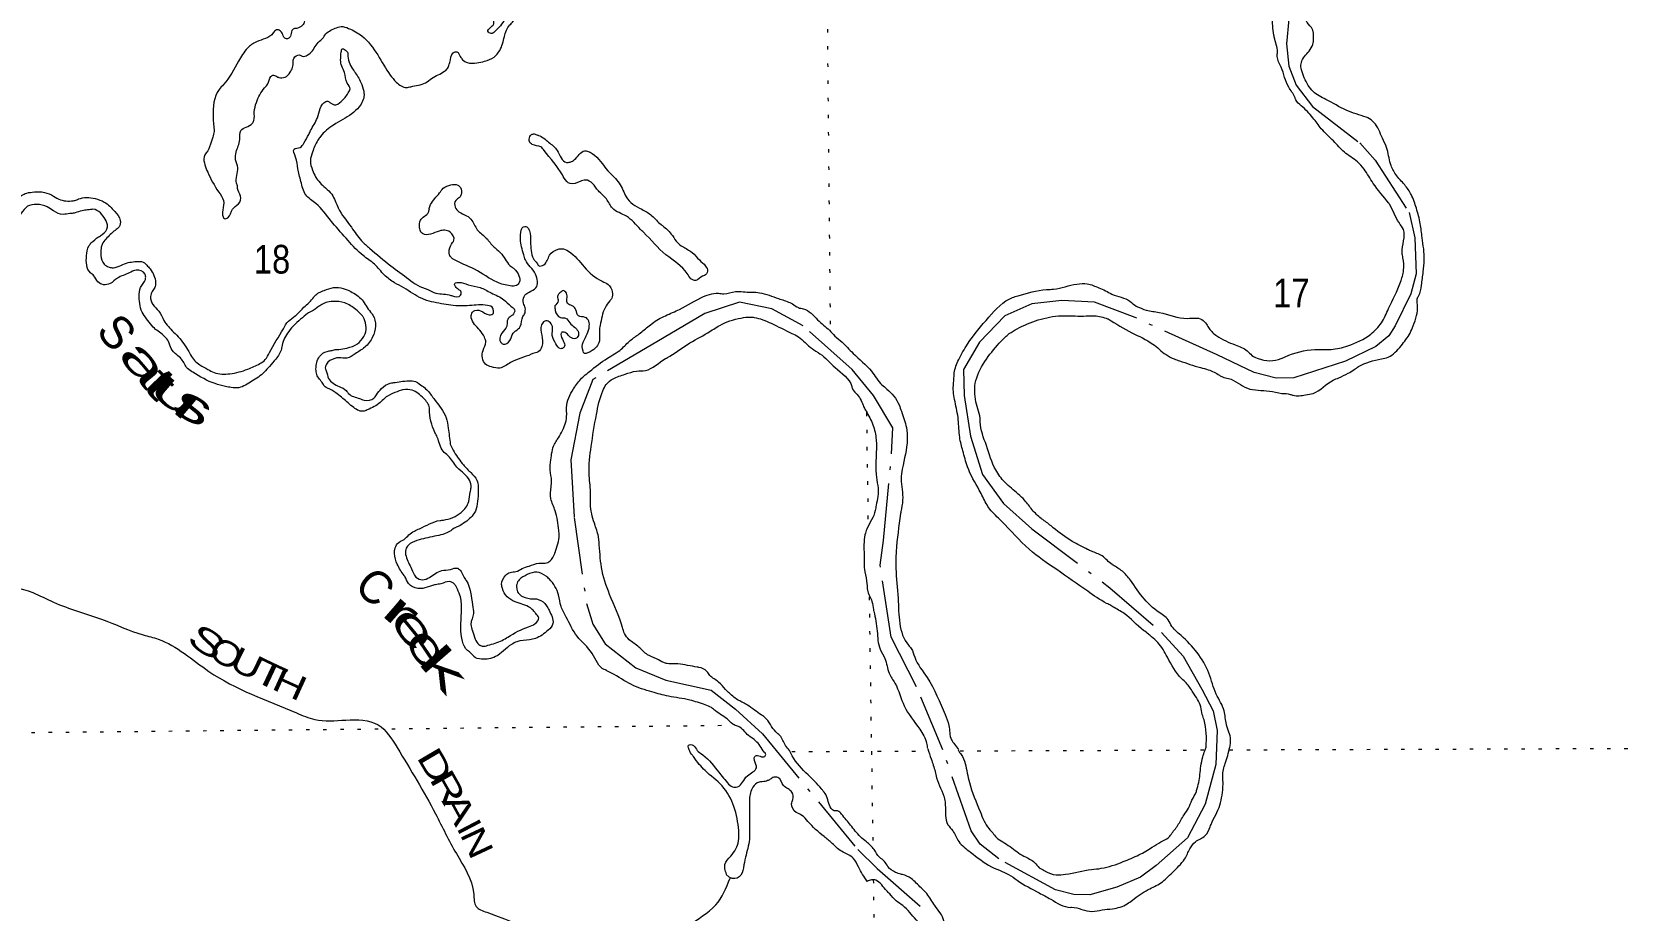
# Model space of a CAD drawing. Header units: feet. Extents: x -2 to 285336, y -549186 to -364975.
# Drawn here: x 222346 to 232087, y -454369 to -448994 of the extents above; entities that cross this region are included whole.
import ezdxf
from ezdxf.enums import TextEntityAlignment as Align

# ---------------------------------------------------------------- set-up
doc = ezdxf.new("R2010")
doc.units = ezdxf.units.FT
doc.header["$LTSCALE"] = 70
doc.linetypes.add('DOT_DASHED', pattern=[7.7, 5, -1.2, 0.3, -1.2])
doc.linetypes.add('DOTTED', pattern=[1.5, 0.3, -1.2])
for name, color, linetype, lineweight in [('39', 7, 'Continuous', 13), ('41', 7, 'Continuous', 13), ('44', 7, 'DOT_DASHED', 13), ('7', 7, 'DOTTED', 13)]:
    doc.layers.add(name, color=color, linetype=linetype, lineweight=lineweight)

msp = doc.modelspace()

# ---------------------------------------------------------------- linework, layer by layer
at = {"layer": '39'}
for points in [[(230108.58, -449208.73), (230115.86, -449172.48), (230166.56, -449103.2), (230185.73, -449060.67), (230187.28, -449038.58), (230173.81, -448968.66), (230142.85, -448925.19), (230142.45, -448905.13), (230128.65, -448819.18), (230156.35, -448704.25), (230157.74, -448674.14), (230163.09, -448641.93), (230165.22, -448623.86), (230175.47, -448561.44), (230205.93, -448482.56), (230242.73, -448419.6), (230283.26, -448246.24), (230297.77, -448171.72), (230291.98, -448085.58), (230284.2, -447999.5), (230294.5, -447915.03), (230323.02, -447741.93), (230332.59, -447719.66), (230387.07, -447541.99), (230388.86, -447531.92), (230396.83, -447431.46), (230417.22, -447350.8), (230440.36, -447306.18), (230442.18, -447199.82), (230457.14, -447147.36), (230505.1, -447042.03), (230547.37, -446952.88), (230603.68, -446889.19), (230639.44, -446848.63), (230686.92, -446817.54), (230746.54, -446792.21), (230802.05, -446786.99), (230836.62, -446785.49), (230867.43, -446783.24), (230918.62, -446776.52), (230930.61, -446774.26), (231062.77, -446767.45), (231160.67, -446751.34), (231206.8, -446752.37), (231280.85, -446746.79), (231368.57, -446722.87), (231459.89, -446678.8), (231491.32, -446648.05), (231578.34, -446590.04), (231603.4, -446541.37), (231638.15, -446476.44), (231704.6, -446392.8), (231716.33, -446378.51), (231697.37, -446236.49), (231693.16, -446226.56), (231640.72, -446113.33), (231596.75, -446021.99), (231565.98, -445988.55), (231513.35, -445963.58), (231426.65, -445939.34), (231346.04, -445918.98), (231258.81, -445868.68), (231108.55, -445775.58), (231027.28, -445723.14), (230952.48, -445692.64), (230810.61, -445617.41), (230711.31, -445565.35), (230666.48, -445530.2), (230627.96, -445508.95), (230562.1, -445426.1), (230549.3, -445388.26), (230543.04, -445376.36), (230525.11, -445284.47), (230531.36, -445198.08), (230526.48, -445156.06), (230492.69, -445072.52), (230487.95, -445036.52), (230494.77, -444978.21), (230523.34, -444905.39), (230523.01, -444889.35), (230511.92, -444837.43), (230480.62, -444777.92), (230478.08, -444751.9), (230477.58, -444629.54), (230483.05, -444607.5), (230480.69, -444596.17), (230480.81, -444572.18), (230479.69, -444537.23), (230498.37, -444470.64), (230535.07, -444305.38), (230539.76, -444241.09), (230523.31, -444123.09), (230526.52, -444052.87), (230522.67, -443994.73), (230515.14, -443920.67), (230507.72, -443852.62), (230470.77, -443712.99)], [(222647.64, -447962.93), (222648.43, -448001.03), (222661.12, -448032.85), (222718.06, -448170.05), (222782.58, -448285.02), (222805.12, -448308.61), (222868.11, -448349.39), (222930.52, -448362.11), (223068.05, -448421.37), (223074.1, -448423.24), (223203.79, -448490.7), (223220.15, -448506.39), (223305.79, -448576.79), (223338.68, -448616.21), (223449.41, -448736.21), (223494.27, -448773.37), (223601.21, -448807.2), (223748.57, -448856.22), (223790.93, -448869.36), (223913.46, -448880.81), (223981.92, -448895.4), (224010.26, -448908.84), (224012.8, -448934.86), (223993.29, -448961.35), (223959.48, -448974.11), (223953.47, -448974.24), (223937.69, -448986.6), (223928.37, -449020.9), (223914.63, -449035.24), (223894.56, -449033.65), (223877.86, -449001.91), (223859.45, -448984.25), (223841.38, -448982.63), (223823.72, -449001.05), (223720.59, -449055.4), (223665.27, -449094.69), (223610.78, -449174.07), (223519.49, -449316.42), (223492.06, -449347.09), (223455.37, -449512.35), (223455.49, -449518.36), (223462.27, -449603.69)], [(223462.27, -449603.69), (223453.38, -449639.3), (223436.91, -449687.24), (223429.36, -449709.46), (223400.33, -449760.23), (223405.33, -449808.27), (223422.31, -449854.04), (223488.91, -449972.97), (223518.08, -450026.51), (223515.27, -450084.74), (223516.13, -450126.85), (223524.35, -450136.69), (223546.31, -450132.22), (223573.29, -450079.5), (223610.7, -450046.6), (223623.78, -450000.2), (223604.75, -449952.46), (223604.54, -449942.43), (223598.08, -449920.51), (223606.16, -449826.06), (223593.15, -449778.2), (223596.17, -449730), (223618.64, -449653.3), (223625.54, -449598.99), (223694.81, -449555.4), (223704.45, -449537.14), (223707.39, -449484.93), (223720.22, -449426.49), (223770.5, -449337.16), (223790.04, -449312.68), (223809.17, -449268.14), (223825.04, -449259.78), (223851.33, -449271.25), (223857.39, -449273.14), (223895.46, -449272.32), (223926.89, -449241.57), (223941.08, -449213.22), (223944.08, -449195.18), (223944.08, -449180.16), (223949.21, -449156.86), (223982.86, -449136.08), (224001.06, -449143.72), (224030.99, -449137.06), (224062.52, -449110.32), (224113.29, -449045.06), (224119.23, -449040.92), (224138.72, -449014.43), (224202.02, -448972.96), (224237.88, -448962.18), (224284.22, -448973.22), (224365.36, -449019.64), (224461.97, -449135.94), (224538.68, -449258.68), (224575.64, -449302.02), (224638.46, -449334.78), (224664.43, -449330.22), (224754.15, -449306.25), (224791.69, -449279.37), (224870.97, -449235.57), (224888.67, -449219.15), (224900.16, -449192.83), (224903.96, -449182.72), (224924.76, -449122.1), (224946.73, -449117.63), (224967.34, -449145.27), (224981.78, -449165.02), (225010.2, -449182.47), (225068.35, -449183.24), (225116.28, -449174.2), (225173.89, -449148.91), (225209.14, -449108.05), (225237.46, -449023.19), (225270.09, -448952.3), (225291.67, -448929.78), (225306.83, -448887.34), (225310.63, -448877.23), (225318.16, -448852.99), (225307.59, -448827.14), (225277.5, -448825.78), (225264.26, -448864.17), (225241.29, -448916.81), (225176.73, -448994.4), (225156.89, -449004.85), (225136.57, -448991.24), (225171.73, -448946.37), (225171.31, -448926.31), (225182.56, -448887.96), (225212.24, -448869.28), (225244.62, -448786.35), (225235.4, -448728.39), (225253.5, -448633.72), (225253.34, -448625.7), (225273.12, -448613.25), (225289.23, -448616.91), (225338.9, -448692.08), (225374.85, -448757.84), (225392.65, -448771.18)], [(229530.59, -453371), (229517.15, -453204.81), (229506.43, -453170.93), (229497.47, -453124.99), (229449.53, -453035.74), (229408.26, -452978.45), (229381.68, -452952.94), (229292.76, -452820.43), (229234.8, -452731.41), (229195.98, -452696.13), (229177.1, -452679.3), (229147.07, -452657.04), (229028.67, -452553.25), (228959.19, -452512.48), (228947.16, -452504.97), (228921.16, -452491.35), (228805.38, -452417.58), (228616.23, -452285.2), (228447.28, -452160.41), (228277.33, -451987.5), (228207.68, -451914.76), (228184.47, -451880.53), (228164.04, -451839.46), (228142.39, -451797.88), (228070.07, -451656.92), (228041.96, -451557.23), (228022.25, -451475.41), (228014.01, -451367.27), (227993.71, -451257.38), (227983.63, -451157.3), (227986.93, -451123.14), (227989.1, -451081.02), (228016.47, -451000.15), (228070.64, -450904.73), (228201.56, -450739.48), (228345.44, -450620.09), (228379.3, -450609.35), (228552.92, -450571.57), (228596.97, -450568.63), (228738.66, -450537.54), (228802.78, -450536.19), (228873.45, -450560.76), (228914.11, -450578.32), (228953.18, -450599.36), (229063.58, -450642.98), (229102.26, -450672.25), (229110.36, -450676.09), (229162.91, -450697.04), (229243.4, -450711.38), (229416.54, -450747.82), (229502.87, -450754.02), (229531.54, -450783.5), (229548.31, -450809.75), (229595.14, -450854.36), (229708.55, -450910.12), (229781.47, -450946.69), (229810.1, -450974.16), (229854.63, -450995.29), (229882.85, -451002.71), (229955.02, -451003.18), (230020.7, -450979.73), (230036.6, -450973.38), (230218.29, -450937.43), (230294.46, -450937.82), (230396.25, -450915.61), (230537.12, -450844.42), (230601.84, -450774.86), (230646.15, -450687.67), (230718.99, -450525.66), (230737.56, -450453.06), (230733.98, -450376.91), (230729.36, -450346.92), (230736.46, -450204.36), (230710, -450162.03), (230651.09, -450049.72), (230646.95, -450043.78), (230552.23, -449921.43), (230496.32, -449834.36), (230455.29, -449789.09), (230375.91, -449730.6), (230308.34, -449661.83), (230234.64, -449587.16), (230183.14, -449520.06), (230111.87, -449446.68), (230078.8, -449410.61), (230072.3, -449394.04), (230034.96, -449332.65), (229988.36, -449211.28), (229964.95, -449145.58), (229966.38, -449117.47), (229946.5, -449027.63), (229944.25, -449015.65), (229935.85, -448899.48), (229948.14, -448814.98), (229961.22, -448768.56), (229976.08, -448613.8)], [(225546.02, -450671.46), (225548.6, -450699.48), (225579.57, -450742.96), (225611.71, -450746.28), (225638.37, -450775.8), (225687.54, -450826.92), (225690.08, -450852.94), (225672.41, -450871.36), (225640.15, -450862.01), (225615.61, -450838.47), (225589.44, -450833.01), (225583.55, -450839.14), (225583.88, -450855.19), (225601.35, -450925.02), (225581.48, -450933.47), (225552.81, -450903.98), (225529.7, -450852.32), (225530.58, -450798.15), (225511.93, -450768.46), (225483.8, -450765.04), (225464.21, -450787.52), (225465.49, -450849.68), (225466.93, -450919.86), (225443.55, -450952.44), (225411.69, -450963.14), (225401.76, -450967.36), (225274.51, -451018.2), (225209.05, -451051.69), (225158.79, -451044.73), (225122.35, -451027.46), (225106.59, -450943.54), (225123.59, -450893.04), (225114.96, -450863.14), (225086, -450819.63), (225034.33, -450744.5), (225037.76, -450716.34), (225047.53, -450704.1), (225091.57, -450701.16), (225144.21, -450726.12), (225170.05, -450715.54), (225169.89, -450707.52), (225167.43, -450685.51), (225133, -450668.19), (225078.81, -450665.33), (224968.68, -450671.67), (224852.13, -450658.1), (224733.21, -450626.53), (224621.61, -450560.7), (224564.83, -450529.81), (224503.74, -450482.97), (224442.22, -450416.08), (224372.98, -450363.39), (224280.87, -450271.07), (224186.42, -450162.76), (224178.2, -450152.9), (224083.75, -450044.59), (224022.53, -449991.73), (223992.78, -449910.12), (223981.27, -449868.86), (223973.14, -449832.31), (223959.63, -449760.39), (223950.63, -449712.44), (223988.49, -449701.61), (224010, -449675.07), (224040.99, -449622.26), (224051.91, -449599.09), (224093.02, -449520.87), (224145.1, -449421.48), (224157.08, -449419.22), (224173.32, -449428.9), (224179.42, -449432.78), (224195.61, -449440.46), (224239.32, -449421.48), (224282.33, -449368.42), (224293.86, -449344.11), (224275.08, -449308.4), (224259.7, -449242.53), (224242.88, -449204.77), (224239.09, -449118.6), (224246.7, -449098.39), (224258.81, -449102.14), (224277.21, -449119.8), (224279.72, -449143.82), (224315.59, -449231.31), (224319.72, -449237.24), (224359.19, -449304.61), (224376.34, -449358.39), (224378.8, -449380.41), (224348.23, -449453.27), (224303.01, -449496.35), (224192.16, -449564.9), (224111.41, -449634.81), (224095.83, -449657.2), (224063.25, -449730.11)], [(228930.6, -450751.22), (229075.55, -450835.28), (229203.26, -450904.79), (229284.78, -450969.26), (229334.9, -450996.11), (229367.76, -451007.61), (229494.9, -451049.04), (229543.28, -451062.06), (229611.43, -451095.3), (229630.38, -451106.35), (229666.66, -451115.61), (229782.15, -451175.34), (229916.82, -451192.55), (229993.15, -451206.51), (230044.25, -451212.52), (230062.28, -451218.53), (230137.81, -451215.93), (230183.73, -451206.95), (230306.35, -451126.12), (230342.13, -451111.32), (230398.92, -451083.27), (230435.32, -451061.21), (230463, -451042.56), (230602.36, -450995.49), (230644.23, -450984.57), (230722.98, -450914.7), (230777.52, -450837.33), (230796.66, -450792.79), (230822.72, -450665.48), (230825.13, -450617.68), (230829.01, -450611.59), (230847.69, -450544.99), (230858.03, -450462.54), (230864.56, -450390.19), (230851.74, -450254.07), (230839.95, -450168.07), (230815.97, -450074.3), (230784.19, -449990.73), (230744.88, -449931.39), (230689.42, -449866.37), (230658.04, -449802.85), (230633.94, -449703.07), (230608.7, -449645.43), (230556.59, -449548.25), (230519.94, -449520.95), (230509.84, -449517.15), (230386.67, -449473.62), (230263.03, -449408.05), (230183.86, -449359.58), (230155.02, -449322.08), (230112.96, -449226.69), (230108.58, -449208.73)], [(225392.4, -449635.7), (225391.01, -449665.81), (225407.41, -449683.52), (225459.84, -449698.45), (225480.33, -449720.08), (225591.67, -449870.16), (225618.55, -449909.71), (225638.88, -449923.32), (225700.74, -449909.97), (225732.64, -449901.27), (225777.17, -449922.39), (225812.19, -449967.78), (225861.32, -450016.88), (225898.57, -450074.26), (225983.76, -450122.6), (226069.61, -450203.02), (226088.02, -450220.68), (226225.16, -450358.18), (226355.84, -450473.75), (226378.53, -450505.36), (226408.84, -450516.75), (226448.38, -450489.83), (226460.32, -450485.58), (226479.82, -450459.09), (226467.14, -450427.26), (226430.29, -450389.93), (226385.26, -450344.76), (226326.36, -450307.89), (226297.85, -450286.44), (226264.85, -450241), (226203.45, -450180.12), (226195.32, -450174.27), (226140.06, -450119.29), (226077.12, -450080.5), (225981.33, -450004.3), (225962.43, -449962.59), (225908.68, -449883.5), (225869.79, -449844.21), (225773.38, -449737.94), (225726.96, -449722.87), (225665.92, -449776.32), (225640.15, -449790.9), (225616.15, -449793.43), (225560.52, -449720.38), (225507.35, -449669.37), (225446.37, -449628.54), (225440.33, -449626.66), (225420.12, -449619.06), (225402.17, -449623.46), (225392.4, -449635.7)], [(224063.25, -449730.11), (224050.29, -449782.54), (224063.52, -449840.42), (224082.42, -449882.14), (224141.93, -449949.08), (224180.83, -449988.37), (224220.63, -450071.77), (224301.25, -450190.4), (224363.11, -450273.34), (224412.15, -450318.43), (224542.66, -450425.98), (224652.6, -450507.89), (224705.48, -450544.88), (224768.17, -450571.63), (224818.72, -450592.62), (224909.22, -450606.74), (224919.32, -450610.54), (224969.33, -450605.47), (224970.83, -450581.37), (224954.56, -450569.68), (224933.99, -450544.04), (224931.86, -450538.07), (224953.69, -450527.57), (225016.14, -450542.29), (225088.64, -450558.81), (225155.47, -450591.49), (225234.53, -450633.94), (225277.43, -450673.15), (225299.92, -450694.73), (225286.56, -450727.1), (225260.92, -450747.71), (225253.61, -450781.97), (225251.89, -450796.04), (225220.7, -450838.83), (225215.85, -450895.1), (225230.08, -450904.82), (225269.74, -450883.92), (225290.83, -450837.34), (225306.58, -450822.96), (225334.13, -450798.31), (225350.89, -450735.78), (225363.55, -450714.62), (225365.06, -450699.59), (225365.06, -450683.06), (225353.25, -450655.49), (225358.39, -450613.26), (225379.98, -450590.74), (225387.91, -450586.56), (225429.49, -450561.61), (225427.76, -450477.39), (225365.83, -450390.45), (225355.16, -450358.58), (225335.14, -450262.73), (225340.03, -450208.47), (225349.68, -450190.22), (225373.68, -450187.7), (225390.21, -450211.42), (225397.63, -450279.46), (225415.8, -450383.38), (225426.11, -450397.2), (225432.25, -450403.08), (225446.72, -450424.84), (225478.7, -450420.16), (225513.57, -450361.24), (225566.93, -450324.01), (225586.93, -450321.57), (225629.34, -450336.72), (225725.54, -450432.96), (225835.6, -450520.89), (225872.08, -450540.18), (225897.07, -450585.78), (225893.85, -450623.96), (225882.16, -450640.25), (225852.96, -450682.99), (225823.1, -450789.93), (225819.45, -450808.06), (225815.26, -450896.41), (225793.88, -450928.95), (225748.37, -450958.01), (225726.41, -450962.48), (225718.11, -450948.62), (225718.96, -450892.44), (225726.64, -450876.23), (225756.81, -450783.32), (225744.08, -450749.5), (225731.89, -450741.72), (225689.6, -450732.59), (225674.79, -450694.8), (225652.26, -450671.21), (225623.88, -450655.77), (225616.59, -450593.74), (225596.22, -450578.13), (225582.36, -450586.45), (225572.51, -450594.68), (225562.86, -450612.93), (225565.44, -450640.96), (225546.02, -450671.46)], [(221894.21, -450206.03), (221926.63, -450232.82), (221995.25, -450255.43), (222058.96, -450234.02), (222112.23, -450192.77), (222117.99, -450180.61), (222159.28, -450141.62), (222221.84, -450064.07), (222251.07, -450023.33), (222306.39, -449984.05), (222348.31, -449975.13), (222408.41, -449973.86), (222466.94, -449992.67), (222511.56, -450017.8), (222599.97, -450027.95), (222609.95, -450025.74), (222631.83, -450017.25), (222734.02, -450015.08), (222788.58, -450035.99), (222853.9, -450092.77), (222887.11, -450148.23), (222879.92, -450188.5), (222856.29, -450209.05), (222799.26, -450262.42), (222775.87, -450295.01), (222770.36, -450319.2), (222769.26, -450363.34), (222788.37, -450415.1), (222818.83, -450434.5), (222844.97, -450437.95), (222936.52, -450405.93), (222955.32, -450403.23), (223034.79, -450407.86), (223049.11, -450421.58), (223069.64, -450445.22), (223103.43, -450528.75), (223098.04, -450558.95), (223082.51, -450583.35), (223073.11, -450613.63), (223086.17, -450663.51), (223123.05, -450702.84), (223154.31, -450760.35), (223213.91, -450831.28), (223250.8, -450870.62), (223312.85, -450963.57), (223317.02, -450971.51), (223374.41, -451032.47), (223423.08, -451059.52), (223461.57, -451078.76), (223557.95, -451086.74), (223667.62, -451058.34), (223741.1, -451024.69), (223774.67, -450999.9), (223799.85, -450957.24), (223885.04, -450811.02), (223916.15, -450764.22), (223957.72, -450733.11), (223969.74, -450722.59), (224010.64, -450679.97), (224071.52, -450618.51), (224077.36, -450610.37), (224134.82, -450577.05), (224192.59, -450559.77), (224250.83, -450564.56), (224297.32, -450583.63), (224366.52, -450634.32), (224418.19, -450709.43), (224432.59, -450727.18), (224448.02, -450795.06), (224431.34, -450861.59), (224382.53, -450924.82), (224325.2, -450964.15), (224273.64, -450991.31), (224225.47, -450988.33), (224199.5, -450992.89), (224148.1, -451028.08), (224142.72, -451058.28), (224146.93, -451068.22), (224161.95, -451116.04), (224227.09, -451164.8), (224269.71, -451189.98), (224284.11, -451207.71), (224350.9, -451238.4), (224379.15, -451247.82), (224439.06, -451236.52), (224454.68, -451216.13), (224485.96, -451177.36), (224539.39, -451144.13), (224569.37, -451139.49), (224663.39, -451129.46), (224701.66, -451138.68), (224707.76, -451142.56), (224768.9, -451191.41), (224810.08, -451244.69), (224880.53, -451355.53), (224893.87, -451419.43), (224905.91, -451517.45)], [(224778.05, -450077.98), (224772.46, -450098.17), (224723.35, -450147.34), (224718.29, -450193.59), (224726.84, -450219.48), (224737.06, -450229.29), (224838.97, -450213.09), (224872.95, -450208.36), (224905.26, -450219.71), (224928.33, -450269.36), (224920.61, -450283.56), (224899.47, -450328.14), (224906.3, -450368.11), (224918.62, -450381.9), (224924.71, -450385.78), (225054.27, -450447.21), (225192.23, -450526.52), (225272.87, -450548.88), (225310.9, -450546.07), (225328.57, -450527.64), (225325.74, -450487.59), (225296.77, -450444.08), (225280.5, -450432.38), (225220.78, -450355.43), (225179.88, -450316.18), (225159.92, -450297.57), (225138.85, -450270.91), (225085.68, -450219.88), (225077.5, -450212.04), (225038.1, -450148.69), (225005.42, -450119.29), (224958.85, -450096.22), (224936.18, -450066.6), (224939.37, -450026.43), (224963.04, -450007.87), (224972.69, -449989.61), (224967.82, -449947.59), (224951.46, -449931.89), (224909.34, -449930.78), (224863.66, -449951.8), (224840.19, -449980.39), (224785.53, -450051.75), (224778.01, -450075.98), (224778.05, -450077.98)], [(222707.54, -450286.43), (222754.89, -450249.32), (222776.64, -450234.82), (222809.75, -450187.98), (222794.74, -450140.16), (222765.9, -450102.66), (222720.51, -450080.49), (222705.48, -450082), (222687.34, -450084.27), (222653.35, -450089), (222612.3, -450101.53), (222585.55, -450106.49), (222579.55, -450106.62), (222537.55, -450111.52), (222478.99, -450090.7), (222440.37, -450065.45), (222375.93, -450050.77), (222320.02, -450061.98), (222280.81, -450104.94), (222196.76, -450209.02), (222159.94, -450251.82), (222141.81, -450266.35), (222102.4, -450299.29), (222024.96, -450335.02), (221980.87, -450335.96), (221974.82, -450334.09), (221944.6, -450326.7), (221895.15, -450282.5)], [(224623.24, -452101.12), (224686.34, -452049.64), (224718.1, -452034.93), (224843.35, -451984.13), (224865.35, -451981.65), (224972.64, -451935.25), (225019.37, -451868.07), (225028.24, -451811.72), (225033.63, -451781.52), (224993.87, -451700.13), (224946.91, -451659), (224893.33, -451587.92), (224862.69, -451560.49), (224826.86, -451475), (224812.21, -451445.23), (224779.22, -451303.51), (224779.05, -451295.49), (224743.79, -451238.07), (224709.07, -451206.72), (224672.59, -451187.44), (224618.41, -451184.58), (224608.45, -451186.97), (224552.74, -451208.03), (224503.22, -451237.16), (224477.67, -451261.77), (224398.43, -451307.59), (224372.54, -451316.16), (224307.8, -451287.45), (224273.12, -451258.1), (224205.84, -451203.36), (224155.13, -451174.35), (224141.07, -451167.43), (224133.55, -451158.41), (224126.5, -451146.88), (224089.27, -451091.51), (224084.57, -451057.51), (224107.05, -450980.81), (224152.51, -450949.76), (224177.14, -450945.01), (224202.4, -450938.67), (224223.72, -450937.5), (224274.37, -450929.12), (224338, -450903.7), (224377.16, -450858.74), (224384.85, -450842.53), (224372.68, -450738.49), (224368.54, -450732.55), (224327.64, -450693.31), (224260.66, -450652.6), (224188.31, -450644.11), (224144.36, -450651.06), (224114.02, -450666.98), (224100.77, -450676.05), (224055.26, -450705.11), (224046.39, -450709.06), (224033.46, -450717.61), (223990.78, -450752.64), (223944.87, -450795.71), (223909.66, -450838.58), (223875.33, -450923.55), (223873.53, -450933.62), (223838.74, -450996.53), (223799.57, -451041.5), (223732.77, -451107.1), (223693.19, -451132.01), (223611.82, -451171.85), (223566.23, -451171.18), (223531.46, -451163.52), (223466.98, -451146.84), (223331.24, -451077.52), (223298.68, -451054.14), (223261.41, -450996.76), (223232.82, -450971.29), (223197.94, -450931.91), (223183.04, -450890.11), (223158.34, -450858.54), (223150.16, -450850.69), (223089.01, -450801.85), (223056.08, -450760.43), (223027.2, -450720.92), (223002.98, -450615.13), (223011.84, -450558.78), (223040.9, -450510.02), (223042.49, -450489.93), (223038.2, -450475.98), (222985.6, -450453.02), (222941.85, -450470), (222870.33, -450501.61), (222824.91, -450534.66), (222784.96, -450541.53), (222750.52, -450524.2), (222725.69, -450486.63), (222715.47, -450476.81), (222705.28, -450469.01), (222681.1, -450365.22), (222695.89, -450304.73), (222707.54, -450286.43)], [(224905.91, -451517.45), (224930.95, -451565.07), (224986.7, -451644.11), (225031.77, -451691.3), (225068.82, -451738.65), (225076.49, -451818.71), (225052.92, -451939.56), (224988.03, -452001.11), (224942.44, -452026.15), (224936.47, -452028.29), (224908.79, -452046.92), (224809.27, -452081.13), (224701.55, -452107.49), (224650, -452134.65), (224634.5, -452161.06), (224635.37, -452203.17), (224669.04, -452280.68), (224696.12, -452330.24), (224736.56, -452347.44), (224778.35, -452332.51), (224853.67, -452290.8), (224907.64, -452283.64), (224951.61, -452276.68), (224972.06, -452296.31), (224999.14, -452345.87), (225003.27, -452351.81), (225042.43, -452501.41), (225047.52, -452553.46), (225032.85, -452619.95), (225041.68, -452659.88), (225058.75, -452709.67), (225081.49, -452743.28), (225101.73, -452752.89), (225135.71, -452748.15), (225223.3, -452718.21), (225258.95, -452697.4), (225383.96, -452634.57), (225425.66, -452615.63), (225446.96, -452579.08), (225429.01, -452553.05), (225418.08, -452539.57), (225395.95, -452518.49), (225302.62, -452481.85), (225253.87, -452450.79), (225224.8, -452401.26), (225220.25, -452375.28), (225245.15, -452318.59), (225272.87, -452301.95), (225306.85, -452297.23), (225346.36, -452278.03), (225388.34, -452263.41), (225448.12, -452246.09), (225486.2, -452245.28), (225516.01, -452232.61), (225545.11, -452185.86), (225546.99, -452179.8), (225572.85, -452072.95), (225570.27, -452044.93), (225547.76, -451925.05), (225522.19, -451851.38), (225522.7, -451779.16), (225525.93, -451740.98), (225516.6, -451676.99), (225521.29, -451612.71), (225543.39, -451517.97), (225560.84, -451489.52), (225607.08, -451398.27), (225618.12, -451349.9), (225618.63, -451277.68), (225668.46, -451166.3), (225672.34, -451160.2), (225723.24, -451100.96), (225758.74, -451072.11), (225867.33, -450991.58), (225952.38, -450935.62), (226007.42, -450882.31), (226061.71, -450842.82), (226121.86, -450793.63), (226200.98, -450741.81), (226288.36, -450701.84), (226439.08, -450622.42), (226546.75, -450594.06), (226578.89, -450597.39), (226650.78, -450583.83), (226745.07, -450587.85), (226755.1, -450587.63), (226797.26, -450590.76), (226914.26, -450626.38), (226982.93, -450651), (226998.73, -450658.72), (227035.69, -450681.97), (227065.9, -450689.36), (227153.47, -450755.7), (227226.96, -450820.32)], [(226981.16, -453390.96), (226956.49, -453361.4), (226922.08, -453299.64), (226898.65, -453278.38), (226828.62, -453187.59), (226808.3, -453173.98), (226724.45, -453114.03), (226696.49, -453098.14), (226670.34, -453085.47), (226641.69, -453065.2), (226613.23, -453041.89), (226590.69, -453017.84), (226547.57, -452972.92), (226494.61, -452931.92), (226476.46, -452908.13), (226427.46, -452883.2), (226417.39, -452881.42), (226298.72, -452861.87), (226270.63, -452860.46), (226232.99, -452860.03), (226212.35, -452853.68), (226167.78, -452830.55), (226113.14, -452805.63), (226060.05, -452758.62), (226001, -452713.74), (225972.16, -452676.24), (225959.35, -452638.41), (225881.05, -452437.48), (225831.54, -452272.05), (225816.26, -452113.91), (225813.8, -452091.9), (225792.16, -452014.13), (225764.83, -451898.92), (225764.15, -451834.69), (225763.9, -451810.14), (225755.58, -451698), (225768.18, -451531.25), (225800.25, -451336.01), (225839.36, -451190.75), (225860.62, -451152.19), (225901.99, -451117.21), (225975.6, -451089.58), (226045.36, -451070.05), (226099.42, -451066.9), (226222.21, -450994.09), (226234.1, -450987.81), (226356.73, -450906.98), (226481.57, -450836.14), (226554.79, -450790.46), (226616.38, -450763.07), (226686.18, -450745.55), (226743.24, -450739.87), (226764.28, -450741.89), (226869.26, -450777.77), (226994.82, -450839.29), (227035.34, -450860.49), (227119.02, -450932.94), (227167.77, -450964), (227259.71, -451048.3), (227362.34, -451164.47), (227364.51, -451172.44), (227403.65, -451223.76), (227439.24, -451297.22), (227446.58, -451309.45), (227451.64, -451315.01)], [(229674.98, -453373.95), (229680.01, -453325.7), (229654.03, -453231.99), (229640.32, -453150.04), (229592.09, -453046.77), (229547.37, -452919.34), (229474.61, -452792.51), (229376.24, -452688.29), (229314.77, -452623.4), (229291.9, -452583.77), (229261.35, -452560.35), (229151.13, -452464.4), (229066.59, -452349.86), (229017.34, -452294.74), (228960.46, -452257.84), (228954.36, -452253.96), (228893.13, -452201.09), (228828.39, -452172.38), (228805.14, -452161.57), (228710.9, -452112.69), (228594.92, -452028.9), (228539.91, -451985.94), (228521.1, -451972.21), (228466.37, -451919.3), (228419.05, -451860.13), (228339.38, -451787.6), (228298.52, -451750.37), (228242.86, -451675.33), (228185.66, -451526.1), (228148.58, -451380.46), (228148.42, -451372.44), (228122.03, -451258.67), (228121.35, -451128.31), (228186.79, -450996.54), (228276.75, -450886.32), (228325.93, -450841.15), (228373.44, -450812.06), (228502.62, -450757.17), (228644.43, -450732.1), (228778.76, -450733.26), (228846.89, -450731.82), (228927.45, -450750.17), (228930.6, -450751.22)], [(227226.96, -450820.32), (227258.72, -450855.59), (227302.62, -450892.94), (227370.2, -450961.71), (227482.71, -451071.65), (227546.56, -451154.54), (227577.16, -451179.96), (227651.31, -451276.68), (227666.16, -451316.48), (227696.27, -451416.13), (227701.77, -451488.22), (227671.42, -451669.39), (227664.64, -451729.71), (227673.32, -451859.9), (227662.74, -451930.32), (227660.99, -451942.4), (227633.67, -452173.64), (227631.81, -452277.99), (227645.58, -452460.22), (227709.63, -452747.7), (227726.06, -452767.4), (227747.22, -452821.11), (227823.95, -452945.85), (227932.85, -453172.2), (227956.24, -453237.89), (227972.09, -453325.81), (227990.7, -453353.5), (228015.41, -453385.06)], [(227449.63, -451315.05), (227491.43, -451398.41), (227511.37, -451490.25), (227511.73, -451702.86), (227522.51, -451837.02), (227511.6, -451891.41), (227506.25, -451923.61), (227454.46, -452037.04), (227443.13, -452071.38), (227437.63, -452193.85), (227441.78, -452298.06), (227455.34, -452371.98), (227458.12, -452410.04), (227485.61, -452479.66), (227494.66, -452529.61), (227496.87, -452539.6), (227517.41, -452661.51), (227535.72, -452771.44), (227564.96, -452828.99), (227590.86, -452918.71), (227626.2, -452980.13), (227683.19, -453119.32), (227778.33, -453261.73), (227820.17, -453347.08), (227824.84, -453379.08)], [(225862.49, -452899.21), (225848.38, -452895.5), (225774.22, -452798.78), (225681.82, -452692.43), (225615.27, -452575.5), (225583.85, -452509.98), (225568.38, -452440.1), (225512.26, -452343.01), (225491.85, -452325.4), (225435.21, -452300.52), (225377.4, -452315.78), (225327.91, -452346.92), (225312.47, -452375.33), (225312.92, -452397.38), (225321.55, -452427.28), (225348.06, -452448.79), (225412.5, -452463.47), (225420.52, -452463.29), (225444.65, -452466.8), (225495.57, -452505.84), (225510.17, -452533.6), (225529.03, -452573.32), (225533.9, -452615.34), (225504.67, -452656.07), (225427.51, -452705.85), (225391.61, -452714.63), (225313.67, -452726.32), (225279.94, -452743.08), (225183.24, -452817.34), (225097.37, -452833.21), (225050.92, -452816.14), (225044.73, -452808.25), (225001.83, -452769.05), (224976.47, -452705.39), (224974.75, -452524.91), (224965.01, -452440.87), (224943.98, -452393.18), (224933.59, -452375.35), (224899.16, -452358.02), (224849.31, -452371.12), (224815.85, -452377.22), (224791.45, -452384.38), (224737.64, -452399.56), (224677.32, -452390.82), (224650.82, -452369.31), (224627.91, -452327.68), (224623.78, -452321.75), (224582.26, -452252.43), (224564.87, -452186.61), (224566.38, -452162.51), (224583.67, -452126.03), (224623.24, -452101.12)], [(221914.61, -452311.54), (222116.54, -452366.58), (222351.96, -452425.68), (222479.12, -452484.25), (222773.34, -452588.79), (223027.33, -452683.82), (223119.95, -452710.7), (223429.55, -452907.48), (223964.52, -453161.49), (224077.38, -453202.17), (224267.89, -453205.61), (224464.79, -453235.1), (224581.09, -453374.2), (224815.54, -453779.01), (224943.39, -454022.47), (225049.25, -454270.25), (225064.39, -454346.41), (225129.06, -454381.71), (225938.78, -454642.05), (226168.94, -454614.8), (226361.22, -454465.48), (226529.75, -454336.58), (226618.23, -454173.67)], [(226600.05, -454159.23), (226586.57, -454089.31), (226621.61, -454038.43), (226669.81, -453945.14), (226670.5, -453880.94), (226641.43, -453735.14), (226568.67, -453608.31), (226464.5, -453514.24), (226429.65, -453476.87), (226393.06, -453428.89), (226382.25, -453413.69), (226363.42, -453375.98), (226363.1, -453359.94), (226377.03, -453355.64), (226430.17, -453404.66), (226436.26, -453408.54), (226538.63, -453512.67), (226602.36, -453589.54), (226632.95, -453614.97), (226663.01, -453614.33), (226723.76, -453546.85), (226778.88, -453497.54), (226767.95, -453453.64), (226765.57, -453435.65), (226773.34, -453423.44), (226829.57, -453428.28), (226835.25, -453412.1), (226827.03, -453402.25), (226802.2, -453364.67), (226738.85, -453305.84), (226730.71, -453299.99), (226669.44, -453245.13), (226643.19, -453235.66), (226608.5, -453206.31), (226529.16, -453149.82), (226503.52, -453129.06), (226466.27, -453113.05), (226371.43, -453082.97), (226240.65, -453059.67), (226139.88, -453033.73), (226014.66, -452988.24), (225892.95, -452918.61), (225860.56, -452903.26)], [(227535.8, -456681.21), (227510.72, -456625.05), (227474.05, -456595.73), (227437.24, -456560.42), (227401.81, -456494.98), (227378.7, -456443.32), (227360.25, -456423.65), (227336.56, -456343.92), (227326.26, -456330.1), (227317.3, -456284.16), (227361.97, -456215.02), (227422.27, -456125.48), (227450, -456091.7), (227474.04, -456054.12), (227494.44, -456027.67), (227523.29, -455968.9), (227536.95, -455950.55), (227586.05, -455901.38), (227638.71, -455830.06), (227660.25, -455805.54), (227751.26, -455747.45), (227861.62, -455654.85), (227922.62, -455599.39), (227971.52, -455540.19), (228016.28, -455475.05), (228042.9, -455429.66), (228053, -455408.09), (228064.11, -455363.73), (228072.11, -455265.28), (228077.42, -455231.07), (228053.12, -455121.26), (228050.98, -455115.29), (228047.54, -455045.17), (228029.78, -454961.3), (228024, -454875.17), (228008.61, -454809.31), (227975.59, -454665.6), (227949.15, -454549.83), (227927.96, -454494.11), (227924.72, -454434), (227870.68, -454340.88), (227821.07, -454267.72), (227786.27, -454232.36), (227724.95, -454175.49), (227672.32, -454150.52), (227662.26, -454148.74), (227629.95, -454137.38), (227583.13, -454102.27), (227562.43, -454070.62), (227531.84, -454045.19), (227498.79, -453997.76), (227451.71, -453950.62), (227414.99, -453919.3), (227355.4, -453848.36), (227299.9, -453781.34), (227275.44, -453761.8), (227255.36, -453760.22), (227237.03, -453746.57), (227203.2, -453661.04), (227182.59, -453633.39), (227176.41, -453625.5), (227094.49, -453540.99), (226997.88, -453424.7), (226981.16, -453390.96)], [(227826.88, -453381.04), (227847.83, -453443.5), (227871.85, -453520.49), (227880.65, -453558.42), (227929.42, -453687.76), (227934.2, -453725.77), (227950.71, -453845.76), (227979.54, -453883.27), (228016.97, -453948.66), (228088.46, -454013.33), (228216.59, -454102.88), (228321.81, -454150.79), (228374.65, -454185.78), (228508.55, -454263.17), (228579.5, -454301.78), (228700.8, -454351.36), (228706.81, -454351.23), (228831.62, -454376.67), (228893.57, -454367.33), (228957.57, -454359.96), (229047.11, -454330.18), (229078.76, -454307.24), (229175.67, -454243.01), (229252.98, -454201.26), (229323.84, -454137.57), (229398.33, -454055.77), (229431.12, -453992.89), (229464.32, -453950.06), (229523.68, -453912.7), (229554.64, -453857.89), (229560.35, -453843.73), (229614.07, -453726.25), (229627.2, -453665.92), (229633.47, -453597.47), (229635.62, -453507.17), (229646.91, -453470.83), (229674.94, -453371.95)], [(228013.44, -453387.12), (228022.16, -453404.43), (228032.09, -453416.81), (228055.25, -453470.47), (228081.73, -453588.26), (228147.51, -453765.37), (228201.79, -453870.53), (228224.37, -453896.12), (228247.59, -453924.41), (228286.67, -453951.46), (228330.34, -453980.13), (228415.72, -454038.49), (228480.67, -454077.23), (228509.38, -454108.71), (228539.8, -454126.12), (228545.9, -454130), (228612.51, -454152.65), (228670.58, -454149.42), (228828.34, -454120), (228888.33, -454112.71), (229021.8, -454071.77), (229119.16, -454029.59), (229200.4, -453983.74), (229253.85, -453950.51), (229299.58, -453924.41), (229315.05, -453905.09), (229356.69, -453849.27), (229394.77, -453785.06), (229422.82, -453744.07), (229443.05, -453695.78), (229470.03, -453643.06), (229471.92, -453637), (229484.91, -453586.59), (229497.96, -453488.58), (229509.98, -453431.48), (229521.02, -453393.26), (229530.59, -453371)], [(227456.7, -454193.21), (227402.75, -454104.1), (227371.58, -454050.6), (227308.69, -454013.83), (227274.12, -453990.49), (227242.95, -453960.18), (227192.45, -453918), (227094.33, -453825.81), (227057.49, -453788.49), (227023.05, -453771.17), (226993.89, -453717.63), (227001.36, -453691.39), (226996.45, -453647.37), (226945.49, -453606.34), (226910.39, -453556.93), (226886.31, -453555.44), (226862.51, -453567.97), (226846.94, -453576.18), (226833.41, -453580.69), (226794.71, -453585.46), (226757.26, -453616.35), (226736.7, -453688.99), (226735.77, -453741.16), (226736.98, -453897.58), (226735.76, -453935.71), (226711.94, -454044.53), (226699.24, -454108.99), (226674.34, -454165.68), (226616.28, -454168.92), (226602.01, -454157.19)], [(227368.2, -456682.89), (227367.25, -456666.2), (227363.96, -456656.43), (227356.65, -456638.34), (227329.86, -456602.8), (227305.16, -456571.24), (227234.2, -456532.62), (227184.75, -456467.48), (227154.2, -456444.07), (227110.76, -456378.8), (227129.4, -456310.21), (227143.58, -456219.65), (227140.96, -456189.62), (227132.1, -456051.41), (227153.29, -455912.56), (227155.05, -455900.49), (227176.46, -455843.71), (227197.03, -455797.31), (227231.56, -455722.37), (227280.55, -455667.17), (227303.46, -455635.56), (227315.54, -455614.28), (227385.33, -455498.46), (227408.42, -455451.84), (227437.86, -455421.14), (227440.23, -455416.13), (227449.09, -455382.79), (227490.17, -455235.5), (227555.78, -455111.75), (227567.64, -455103.48), (227583, -455108.03), (227609.88, -455110.61), (227626.2, -455124.31), (227624.57, -455142.38), (227620.68, -455148.49), (227552.69, -455254.23), (227537.16, -455278.62), (227499.56, -455399.77), (227477.04, -455474.46), (227424.63, -455557.81), (227372.02, -455631.13), (227347.17, -455689.83), (227337.28, -455712.96), (227306.95, -455780.93), (227285.53, -455811.48), (227279.68, -455819.62), (227232.74, -455876.79), (227215.41, -455911.24), (227176.86, -455986.28), (227167.79, -456032.6), (227174.3, -456056.53), (227182.59, -456070.39), (227200.59, -456068.01), (227231.91, -456031.24), (227276.39, -455952.07), (227300.02, -455931.51), (227317.97, -455927.12), (227319.54, -456003.3), (227337.98, -456022.98), (227354.01, -456022.63), (227373.59, -456000.15), (227399.96, -455917.36), (227407.6, -455899.15), (227454.89, -455761.75), (227522.17, -455621.93), (227564.56, -455538.8), (227575.8, -455500.45), (227608.83, -455449.6), (227669.67, -455386.14), (227709.41, -455369.25), (227766.45, -455315.89), (227805.25, -455252.88), (227856.42, -455109.39), (227859.54, -455065.95), (227868.05, -454992.81), (227879.09, -454944.44), (227880.92, -454936.37), (227891.83, -454881.99), (227890.31, -454807.8), (227875.73, -454683.76), (227833.22, -454566.32), (227782.82, -454455.07), (227756.2, -454427.55), (227674.24, -454341.03), (227633.54, -454311.81), (227594.27, -454268.65), (227576.17, -454250.85), (227508.67, -454186.09), (227482.55, -454182.63), (227456.7, -454193.21)]]:
    msp.add_spline(points, degree=3, dxfattribs=at)
at = {"layer": '44'}
for points in [[(230036.7, -448916.66), (230022.37, -449068.19), (230036.7, -449205.37), (230080.07, -449320.81), (230180.97, -449450.77), (230469.59, -449674.48), (230563.36, -449779.13), (230772.44, -450100.35), (230806.8, -450255.5), (230815.72, -450475.67), (230781.55, -450598.34), (230685.89, -450793.24), (230648.11, -450854.56), (230568.76, -450919.52), (230382.93, -451009.77), (230065.56, -451110.82), (229957.44, -451114.4), (229824, -451078.31), (229596.78, -450970.05), (229095.46, -450742.69), (228846.61, -450648.86), (228648.24, -450638.03), (228464.31, -450659.69), (228298.4, -450731.86), (228143.32, -450894.26), (228045.94, -451060.27), (228049.55, -451219.06), (228089.22, -451468.07), (228161.28, -451702.66)], [(228161.28, -451702.66), (228291.19, -451879.47), (228464.25, -452034.67), (228940.32, -452395.56), (229257.7, -452669.82), (229389.4, -452814.16), (229502.94, -453016.27), (229573.34, -453149.78), (229596.78, -453268.87), (229589.5, -453478.2), (229524.64, -453719.97), (229416.38, -453925.69), (229225.3, -454095.29), (229127.92, -454167.47), (228983.6, -454228.83), (228817.75, -454275.73), (228720.37, -454272.12), (228608.51, -454243.27), (228262.28, -454055.61), (228146.92, -453965.37), (228092.82, -453882.37), (227919.71, -453387.96), (227757.36, -453001.84), (227604.13, -452698.67), (227535.6, -452258.39), (227555.39, -452106.85), (227605.93, -451576.33), (227613.14, -451417.54), (227494.12, -451219.05), (227364.29, -451060.26), (227064.9, -450793.24), (226873.79, -450688.55), (226675.39, -450648.89), (226462.64, -450717.42), (226170.5, -450890.65), (225777.38, -451121.61), (225698.04, -451327.32), (225643.94, -451612.42), (225663.77, -451966.08), (225739.51, -452492.97), (225771.97, -452597.63), (225779.18, -452619.28), (225853.11, -452738.37), (226040.63, -452886.35), (226224.59, -452962.12), (226502.3, -453023.47), (226650.17, -453138.95), (226816.07, -453290.53), (227398.54, -453997.86), (227517.56, -454113.34), (227815.06, -454373.18)]]:
    msp.add_lwpolyline(points, dxfattribs=at)
at = {"layer": '7'}
for p, q in [((227194.61, -447087.56), (227230.29, -450806.36)), ((227451.82, -451324.47), (227462.07, -452018.34)), ((227468.47, -452451.53), (227491.17, -453987.6)), ((221924.02, -453285.66), (226635.78, -453236.94)), ((226995.4, -453397.82), (227836.15, -453394.66)), ((228024.76, -453393.95), (229526.53, -453388.32)), ((227494.05, -454182.28), (227508.71, -455174.21))]:
    msp.add_line(p, q, dxfattribs=at)
msp.add_lwpolyline([(229673.21, -453387.77), (232795.03, -453376.12), (238100.01, -453311.38), (243409.62, -453328.5), (248703.03, -453284.36), (249305.55, -453289.2)], dxfattribs=at)

# ---------------------------------------------------------------- texts
at = {"layer": '41'}
for s, rotation, p in [('S', 310.697, (222791.18, -450897.8)), ('C', 316.639, (224379.07, -452462.53))]:
    msp.add_text(s, height=200, rotation=rotation, dxfattribs=at).set_placement(p, align=Align.CENTER)
for s, height, rotation, width, p in [('a', 200, 309.453, 1.9, (222956.24, -451081.84)), ('t', 200, 313.618, 1.95, (223061.72, -451212.45)), ('u', 200, 319.579, 2, (223170.19, -451288.3)), ('s', 200, 331.064, 1.7, (223291.23, -451368.73)), ('r', 200, 319.086, 2.1, (224543.3, -452615.97)), ('e', 200, 309.25, 1.8, (224609.46, -452704.03)), ('S', 150, 326.01, 1.65, (223376.84, -452788.81)), ('O', 150, 329.921, 1.25, (223498.69, -452862.41)), ('e', 200, 303.937, 1.6, (224685.13, -452818.42)), ('k', 200, 311.108, 2.1, (224791.68, -452956.47)), ('U', 150, 333.744, 1.3, (223628.87, -452926.86)), ('T', 150, 334.724, 1.55, (223771.5, -452996.35)), ('H', 150, 335.455, 1.35, (223894.61, -453052.56)), ('D', 150, 300.467, 1.45, (224749.89, -453522.23)), ('R', 150, 299.486, 1.45, (224826.61, -453656.79)), ('A', 150, 298.648, 1.4, (224896.41, -453783.4)), ('I', 150, 297.568, 1.15, (224956.38, -453892.89)), ('N', 150, 295.086, 1.25, (225001.56, -453986.77))]:
    msp.add_text(s, height=height, rotation=rotation, dxfattribs=dict(at, width=width)).set_placement(p, align=Align.CENTER)
at = {"layer": '7', "width": 0.85}
for s, p in [('18', (223705.11, -450473.48)), ('17', (229940.24, -450679.96))]:
    msp.add_text(s, height=175.5, dxfattribs=at).set_placement(p)

doc.saveas('drawing.dxf')
